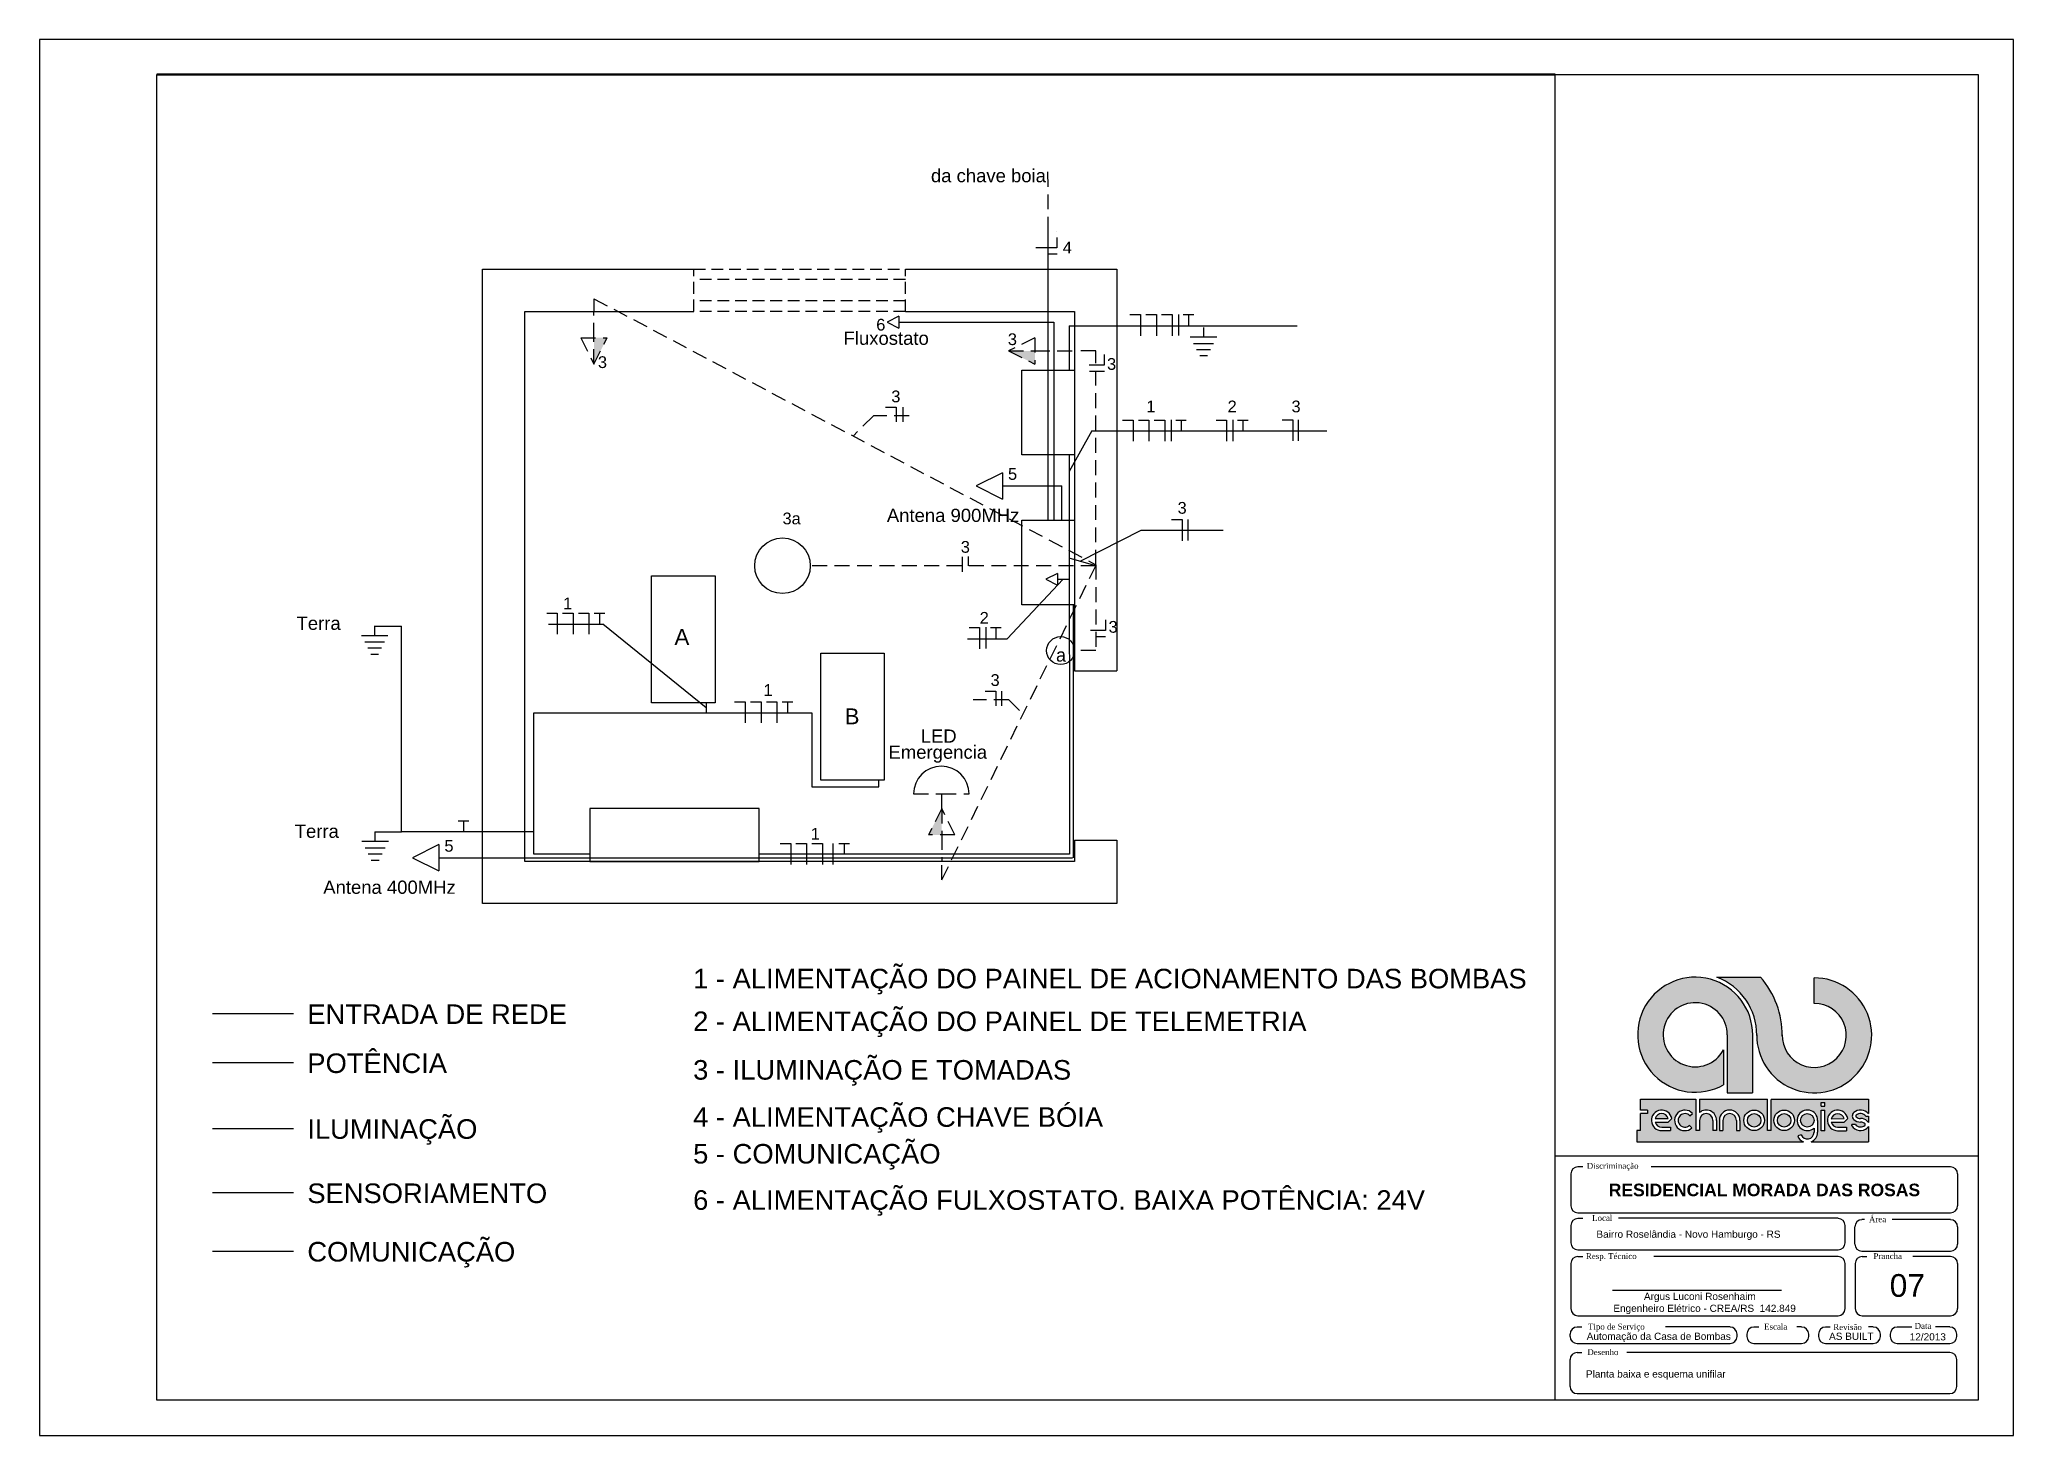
# Model space of a CAD drawing. Header units: millimetres. Extents: x 100 to 940, y 100 to 694.
import ezdxf
from ezdxf.enums import TextEntityAlignment as Align

# ---------------------------------------------------------------- set-up
doc = ezdxf.new("R2010")
doc.units = ezdxf.units.MM
doc.linetypes.add('DASHED', pattern=[0.75, 0.5, -0.25])
doc.linetypes.add('HIDDEN', pattern=[9.525, 6.35, -3.175])
for name, color, linetype in [('Bombas', 6, 'Continuous'), ('Civil', 4, 'Continuous'), ('Fios', 5, 'Continuous'), ('Paineis', 2, 'Continuous'), ('PRANCHA', 7, 'Continuous'), ('selo', 7, 'Continuous'), ('Servico', 3, 'HIDDEN')]:
    doc.layers.add(name, color=color, linetype=linetype)
doc.styles.add('ACAD', font='ACADFON1.SHX')
doc.styles.add('Annotative', font='Arial Regular.ttf')
doc.styles.add('Notes', font='Arial Regular.ttf', dxfattribs={"height": 3})
doc.styles.get("Standard").update_dxf_attribs({"font": 'Arial Regular.ttf'})

msp = doc.modelspace()

# ---------------------------------------------------------------- hatches: boundary and pattern name
at = {"layer": 'selo'}
h = msp.add_hatch(color=256, dxfattribs=at)
h.dxf.hatch_style = 1
h.paths.add_polyline_path([(832.33, 294.98), (813.8, 294.98, -0.314958), (830.72, 270.21, 2.411144), (855.21, 294.7), (855.21, 283.86, -2.45129), (841.58, 270.52, 0.182443)])
h.paths.add_polyline_path([(835.35, 243.04), (806.37, 243.04), (806.37, 237.41, -0.642986), (813.63, 234.09), (813.63, 229.71), (812.12, 229.71), (812.12, 234.09, 1), (806.37, 234.09), (806.37, 229.71), (804.86, 229.71), (804.86, 243.04), (781.24, 243.04), (781.24, 238.48), (784.26, 238.48), (784.26, 236.97), (781.23, 236.97), (781.23, 229.71), (779.69, 229.71), (779.69, 224.92), (850.67, 224.92, -0.214084), (848.15, 227.48), (849.6, 227.91, 0.821242), (855.14, 229.01), (855.14, 230.78, -4.60202), (856.65, 234.09), (856.65, 229.01, -0.309238), (853.85, 224.92), (878.25, 224.92), (878.25, 231.45, -0.100697), (877.78, 230.83, -0.45988), (871.2, 231.81), (871.2, 232.32), (872.69, 232.32, 0.427074), (876.81, 232, 0.410877), (876.82, 232.63, 0.186203), (874.92, 233.36, -0.181325), (872.05, 234.44, -0.458616), (872.04, 237.41, -0.41774), (878.25, 236.93), (878.25, 243.04), (836.89, 243.04), (836.89, 229.71), (835.35, 229.71)])
h.paths.add_polyline_path([(834.02, 234.09, -1), (825.25, 234.09, -1)], flags=16)
h.paths.add_polyline_path([(832.51, 234.09, -1), (826.76, 234.09, -1)], flags=0)
h.paths.add_polyline_path([(846.79, 234.09, -1), (838.03, 234.09, -1)], flags=16)
h.paths.add_polyline_path([(845.28, 234.09, -1), (839.54, 234.09, -1)], flags=0)
h.paths.add_polyline_path([(823.59, 234.09), (823.59, 229.71), (822.08, 229.71), (822.08, 234.09, 1), (816.33, 234.09), (816.33, 229.71), (814.82, 229.71), (814.82, 234.09, -1)], flags=16)
h.paths.add_polyline_path([(858.22, 241.69), (859.76, 241.69), (859.76, 240.17), (858.22, 240.17)], flags=16)
h.paths.add_polyline_path([(858.22, 238.48), (859.76, 238.48), (859.76, 229.67), (858.22, 229.67)], flags=16)
h.paths.add_polyline_path([(869.47, 234.88), (867.94, 233.3), (862.39, 233.3, 0.338023), (865.17, 231.18), (868.91, 231.18), (868.91, 229.67), (865.17, 229.67, -2.123663)], flags=16)
h.paths.add_polyline_path([(862.38, 234.78, -0.767778), (867.94, 234.81)], flags=0)
h.paths.add_polyline_path([(803.38, 237.05), (802.27, 236.02, 2.414214), (802.1, 231.96), (803.12, 230.85, -2.414214)], flags=16)
h.paths.add_polyline_path([(794.59, 234.92), (793.05, 233.34), (787.51, 233.34, 0.338023), (790.28, 231.22), (794.03, 231.22), (794.03, 229.71), (790.28, 229.71, -2.123663)], flags=16)
h.paths.add_polyline_path([(793.05, 234.85), (787.5, 234.82, -0.767778)], flags=0)
h.paths.add_polyline_path([(826.76, 234.09, 1), (832.51, 234.09, 1)], flags=0)
h.paths.add_polyline_path([(845.28, 234.09, 1), (839.54, 234.09, 1)], flags=0)
h.paths.add_polyline_path([(849.39, 234.09, 1), (855.14, 234.09, 1)], flags=17)
h.paths.add_polyline_path([(867.94, 234.81, 0.767778), (862.38, 234.78)], flags=0)
h.paths.add_polyline_path([(874.9, 234.87, -0.181325), (877.77, 233.8, -0.101013), (878.25, 233.18), (878.25, 235.92), (877.13, 235.92, 0.427074), (873.01, 236.24, 0.410877), (873, 235.61, 0.186203)], flags=17)
h.paths.add_polyline_path([(793.05, 234.85, 0.767778), (787.5, 234.82)], flags=0)
h = msp.add_hatch(color=256, dxfattribs=at)
h.dxf.hatch_style = 1
h.paths.add_polyline_path([(816.57, 249.21), (816.57, 264.06, -8.182778), (818.19, 270.43), (818.19, 245.77), (829, 245.77), (829, 270.37, 3.718524)])
h = msp.add_hatch(color=256, dxfattribs=at)
h.dxf.hatch_style = 1
h.paths.add_polyline_path([(787.5, 234.82), (793.05, 234.85, 0.767778)])
h.paths.add_polyline_path([(826.76, 234.09, 1), (832.51, 234.09, 1)])
h.paths.add_polyline_path([(845.28, 234.09, 1), (839.54, 234.09, 1)])
h.paths.add_polyline_path([(862.38, 234.78), (867.94, 234.81, 0.767778)])
at = {"layer": 'Servico'}
h = msp.add_hatch(color=256, dxfattribs=at)
h.dxf.hatch_style = 1
h.paths.add_polyline_path([(335.93, 555.78), (341.55, 567.03), (335.93, 567.03)])
h = msp.add_hatch(color=256, dxfattribs=at)
h.dxf.hatch_style = 1
h.paths.add_polyline_path([(512.34, 561.42), (523.59, 555.8), (523.59, 561.42)])
h = msp.add_hatch(color=256, dxfattribs=at)
h.dxf.hatch_style = 1
h.paths.add_polyline_path([(483.95, 366.78), (478.32, 355.53), (483.95, 355.53)])

# ---------------------------------------------------------------- linework, layer by layer
at = {"lineweight": 50}
msp.add_line((745, 679), (150, 679), dxfattribs=at)
msp.add_line((745, 115), (745, 679))
at = {"color": 7}
msp.add_lwpolyline([(100, 100), (940, 100), (940, 693.94), (100, 693.94)], close=True, dxfattribs=at)
msp.add_lwpolyline([(150, 679), (925, 679), (925, 115), (150, 115)], close=True)
at = {"layer": 'Bombas'}
for points in [[(360.47, 465.78), (387.47, 465.78), (387.47, 411.78), (360.47, 411.78)], [(432.46, 432.82), (459.46, 432.82), (459.46, 378.82), (432.46, 378.82)]]:
    msp.add_lwpolyline(points, close=True, dxfattribs=at)
at = {"layer": 'Civil', "color": 0, "linetype": 'DASHED', "ltscale": 10}
for p, q in [((378.47, 596.28), (468.47, 596.28)), ((378.47, 578.28), (378.47, 596.28)), ((468.47, 591.78), (378.47, 591.78)), ((468.47, 578.28), (468.47, 596.28)), ((468.47, 582.78), (378.47, 582.78)), ((468.47, 578.28), (378.47, 578.28))]:
    msp.add_line(p, q, dxfattribs=at)
at = {"layer": 'Civil', "color": 0}
for p, q in [((540.47, 425.28), (558.47, 425.28)), ((540.47, 353.28), (558.47, 353.28))]:
    msp.add_line(p, q, dxfattribs=at)
for points in [[(558.47, 353.28), (558.47, 326.28), (288.47, 326.28), (288.47, 596.28), (378.47, 596.28)], [(468.47, 596.28), (558.47, 596.28), (558.47, 425.28)], [(540.47, 353.28), (540.47, 344.28), (306.47, 344.28), (306.47, 578.28), (378.47, 578.28)], [(468.47, 578.28), (540.47, 578.28), (540.47, 425.28)]]:
    msp.add_lwpolyline(points, dxfattribs=at)
at = {"layer": 'Fios', "color": 4, "linetype": 'HIDDEN'}
msp.add_line((529.19, 612.17), (529.14, 638.15), dxfattribs=at)
at = {"layer": 'Fios', "color": 4}
for p, q in [((532.96, 605.26), (523.96, 605.26)), ((529.19, 489.43), (529.19, 612.17)), ((532.96, 609.76), (532.96, 605.26)), ((533.06, 602.59), (529.19, 602.59)), ((465.74, 576.18), (460.72, 573.67)), ((460.72, 573.67), (465.74, 571.16)), ((465.74, 576.18), (465.74, 571.16)), ((465.74, 573.67), (531.69, 573.67)), ((531.69, 573.67), (531.69, 489.43)), ((173.64, 203.34), (208.09, 203.34))]:
    msp.add_line(p, q, dxfattribs=at)
at = {"layer": 'Fios'}
for p, q in [((532.66, 612.17), (532.66, 612.17)), ((560.86, 532), (565.36, 532)), ((565.36, 532), (565.36, 523)), ((567.61, 532), (572.11, 532)), ((572.11, 532), (572.11, 523)), ((574.36, 532), (578.86, 532)), ((578.86, 532), (578.86, 523)), ((581.54, 532.1), (581.54, 523.1)), ((583.51, 532), (588.01, 532)), ((585.76, 532), (585.76, 527.5)), ((600.66, 532), (605.16, 532)), ((605.16, 532), (605.16, 523)), ((607.84, 532.1), (607.84, 523.1)), ((609.81, 532), (614.31, 532)), ((612.06, 532), (612.06, 527.5)), ((628.8, 532.12), (633.3, 532.12)), ((633.3, 532.12), (633.3, 523.12)), ((635.64, 532.15), (635.64, 523.15)), ((547.87, 527.5), (538.15, 510.07)), ((547.87, 527.5), (647.75, 527.5)), ((581.77, 489.71), (586.27, 489.71)), ((586.27, 489.71), (586.27, 480.71)), ((588.61, 489.74), (588.61, 480.74)), ((542.78, 471.98), (568.8, 485.21)), ((568.8, 485.21), (603.74, 485.21)), ((549.49, 470.04), (538.22, 473.29)), ((511.78, 438.97), (535.6, 464.3)), ((533.2, 466.8), (528.18, 464.28)), ((528.18, 464.28), (533.2, 461.77)), ((533.2, 466.8), (533.2, 461.77)), ((533.2, 464.28), (538.23, 464.28)), ((315.83, 449.88), (320.33, 449.88)), ((316.56, 445.25), (339.67, 445.25)), ((320.33, 449.88), (320.33, 440.88)), ((322.58, 449.88), (327.08, 449.88)), ((327.08, 449.88), (327.08, 440.88)), ((329.33, 449.88), (333.83, 449.88)), ((333.83, 449.88), (333.83, 440.88)), ((336.08, 449.88), (340.58, 449.88)), ((338.33, 449.88), (338.33, 445.38)), ((383.76, 409.62), (339.67, 445.25)), ((237.01, 440.42), (248.26, 440.42)), ((238.39, 437.65), (246.87, 437.65)), ((242.56, 444.47), (242.56, 440.42)), ((242.76, 444.4), (254.01, 444.4)), ((254.01, 356.9), (254.01, 444.4)), ((494.9, 438.97), (511.78, 438.97)), ((495.56, 443.76), (500.06, 443.76)), ((500.06, 443.76), (500.06, 434.76)), ((502.74, 443.86), (502.74, 434.86)), ((504.71, 443.76), (509.21, 443.76)), ((506.96, 443.76), (506.96, 439.26)), ((239.69, 435.05), (245.57, 435.05)), ((240.99, 432.46), (244.27, 432.46)), ((383.76, 411.78), (383.76, 407.47)), ((395.81, 412.2), (400.31, 412.2)), ((400.31, 412.2), (400.31, 403.2)), ((402.56, 412.2), (407.06, 412.2)), ((407.06, 412.2), (407.06, 403.2)), ((409.31, 412.2), (413.81, 412.2)), ((413.81, 412.2), (413.81, 403.2)), ((416.06, 412.2), (420.56, 412.2)), ((418.31, 412.2), (418.31, 407.7)), ((310.32, 347.31), (310.32, 407.47)), ((310.32, 407.47), (428.71, 407.47)), ((428.71, 407.47), (428.71, 375.95)), ((457.19, 375.95), (457.19, 378.82)), ((428.71, 375.95), (457.19, 375.95)), ((278.18, 361.49), (282.68, 361.49)), ((280.43, 361.49), (280.43, 356.99)), ((237.21, 352.82), (248.46, 352.82)), ((242.76, 356.9), (254.01, 356.9)), ((242.77, 356.87), (242.77, 352.82)), ((310.26, 356.9), (254.25, 356.9)), ((238.6, 350.04), (247.08, 350.04)), ((239.9, 347.45), (245.78, 347.45)), ((241.2, 344.85), (244.48, 344.85)), ((334.23, 347.31), (310.32, 347.31)), ((538.26, 347.31), (406.22, 347.31)), ((415.16, 351.91), (419.66, 351.91)), ((419.66, 351.91), (419.66, 342.91)), ((421.91, 351.91), (426.41, 351.91)), ((426.41, 351.91), (426.41, 342.91)), ((428.66, 351.91), (433.16, 351.91)), ((433.16, 351.91), (433.16, 342.91)), ((437.66, 351.91), (437.63, 342.91)), ((440.14, 351.9), (444.64, 351.9)), ((442.39, 351.9), (442.39, 347.4))]:
    msp.add_line(p, q, dxfattribs=at)
at = {"layer": 'Fios', "color": 1}
for p, q in [((538.22, 572.08), (635.15, 572.08)), ((538.22, 572.08), (538.22, 553.21)), ((564, 576.87), (568.5, 576.87)), ((568.5, 576.87), (568.5, 567.87)), ((570.75, 576.87), (575.25, 576.87)), ((575.25, 576.87), (575.25, 567.87)), ((577.5, 576.87), (582, 576.87)), ((582, 576.87), (582, 567.87)), ((584.68, 576.97), (584.68, 567.97)), ((586.65, 576.87), (591.15, 576.87)), ((588.9, 576.87), (588.9, 572.37)), ((595.26, 571.46), (595.26, 567.41)), ((589.71, 567.41), (600.96, 567.41)), ((591.1, 564.64), (599.58, 564.64)), ((592.4, 562.04), (598.28, 562.04)), ((593.69, 559.45), (596.98, 559.45)), ((173.64, 279.54), (208.09, 279.54))]:
    msp.add_line(p, q, dxfattribs=at)
at = {"layer": 'Fios', "color": 5}
for p, q in [((538.21, 517.21), (538.26, 347.31)), ((173.64, 258.66), (208.09, 258.66))]:
    msp.add_line(p, q, dxfattribs=at)
at = {"layer": 'Fios', "color": 6}
for p, q in [((509.78, 509.64), (498.53, 504.02)), ((498.53, 504.02), (509.78, 498.39)), ((509.78, 509.64), (509.78, 498.39)), ((509.78, 504.02), (534.97, 504.02)), ((534.97, 489.43), (534.97, 504.02)), ((540.02, 345.8), (540.02, 453.44)), ((269.95, 351.43), (258.7, 345.8)), ((258.7, 345.8), (269.95, 340.18)), ((269.95, 351.43), (269.95, 340.18)), ((269.95, 345.8), (281.2, 345.8)), ((281.2, 345.8), (539.56, 345.8)), ((173.64, 178.46), (208.09, 178.46))]:
    msp.add_line(p, q, dxfattribs=at)
at = {"layer": 'Fios', "color": 3}
msp.add_line((173.64, 230.68), (208.09, 230.68), dxfattribs=at)
at = {"layer": 'Paineis'}
for points in [[(518.01, 553.21), (540.47, 553.21), (540.47, 517.21), (518.01, 517.21)], [(517.97, 489.43), (540.42, 489.43), (540.42, 453.43), (517.97, 453.43)], [(406.22, 344.28), (406.22, 366.78), (334.23, 366.78), (334.23, 344.28)]]:
    msp.add_lwpolyline(points, close=True, dxfattribs=at)
at = {"layer": 'selo'}
for p, q in [((813.8, 294.98), (832.33, 294.98)), ((855.21, 283.86), (855.21, 294.7)), ((818.19, 270.43), (818.19, 245.77)), ((829, 270.37), (829, 245.77)), ((816.57, 264.06), (816.57, 249.21)), ((818.19, 245.77), (829, 245.77)), ((781.23, 229.71), (781.23, 236.97)), ((784.26, 236.97), (781.23, 236.97)), ((781.24, 238.48), (781.24, 243.04)), ((781.24, 243.04), (804.86, 243.04)), ((784.26, 238.48), (781.24, 238.48)), ((784.26, 238.48), (784.26, 236.97)), ((802.27, 236.02), (803.38, 237.05)), ((804.86, 243.04), (804.86, 229.71)), ((806.37, 243.04), (806.37, 237.41)), ((806.37, 243.04), (835.35, 243.04)), ((835.35, 229.71), (835.35, 243.04)), ((836.89, 243.04), (878.25, 243.04)), ((836.89, 229.71), (836.89, 243.01)), ((858.22, 240.17), (858.22, 241.69)), ((858.22, 241.69), (859.76, 241.69)), ((858.22, 240.17), (859.76, 240.17)), ((858.22, 229.67), (858.22, 238.48)), ((858.22, 238.48), (859.76, 238.48)), ((859.76, 240.17), (859.76, 241.69)), ((859.76, 229.67), (859.76, 238.48)), ((877.13, 235.92), (878.25, 235.92)), ((878.25, 243.04), (878.25, 236.93)), ((878.25, 235.92), (878.25, 233.18)), ((781.23, 229.71), (779.69, 229.71)), ((779.69, 229.71), (779.69, 224.92)), ((787.5, 234.82), (793.05, 234.85)), ((787.51, 233.34), (793.05, 233.34)), ((790.28, 231.22), (794.03, 231.22)), ((790.28, 229.71), (794.03, 229.71)), ((793.05, 233.34), (794.59, 234.92)), ((794.03, 231.22), (794.03, 229.71)), ((802.1, 231.96), (803.12, 230.85)), ((806.37, 229.71), (804.86, 229.71)), ((806.37, 234.09), (806.37, 229.71)), ((812.12, 234.09), (812.12, 229.71)), ((813.63, 229.71), (812.12, 229.71)), ((813.63, 234.09), (813.63, 229.71)), ((814.82, 234.09), (814.82, 229.71)), ((814.82, 229.71), (816.33, 229.71)), ((816.33, 234.09), (816.33, 229.71)), ((822.08, 234.09), (822.08, 229.71)), ((822.08, 229.71), (823.59, 229.71)), ((823.59, 234.09), (823.59, 229.71)), ((830.17, 229.74), (829.63, 229.71)), ((836.89, 229.71), (835.35, 229.71)), ((849.6, 227.91), (848.15, 227.48)), ((855.14, 230.78), (855.14, 229.01)), ((856.65, 234.09), (856.65, 229.01)), ((859.76, 229.67), (858.22, 229.67)), ((862.38, 234.78), (867.94, 234.81)), ((862.39, 233.3), (867.94, 233.3)), ((865.17, 231.18), (868.91, 231.18)), ((865.17, 229.67), (868.91, 229.67)), ((867.94, 233.3), (869.47, 234.88)), ((868.91, 231.18), (868.91, 229.67)), ((872.69, 232.32), (871.2, 232.32)), ((871.2, 231.81), (871.2, 232.32)), ((878.25, 231.45), (878.25, 224.92)), ((745, 219), (925, 219)), ((779.69, 224.92), (850.67, 224.92)), ((853.85, 224.92), (878.25, 224.92)), ((751.61, 211.28), (751.61, 197.78)), ((756.69, 214.33), (754.66, 214.33)), ((913.21, 214.33), (785.84, 214.33)), ((916.26, 197.78), (916.26, 211.28)), ((754.66, 194.73), (913.21, 194.73)), ((751.61, 189.35), (751.61, 181.99)), ((754.66, 192.4), (756.69, 192.4)), ((865.35, 192.4), (771.93, 192.4)), ((868.39, 181.99), (868.39, 189.35)), ((872.46, 181.43), (872.46, 188.79)), ((876.56, 191.84), (875.51, 191.84)), ((913.21, 191.84), (888.36, 191.84)), ((916.26, 181.43), (916.26, 188.79)), ((754.66, 178.94), (865.35, 178.94)), ((875.51, 178.39), (913.21, 178.39)), ((751.61, 173.14), (751.61, 153.98)), ((754.66, 176.19), (756.69, 176.19)), ((865.35, 176.19), (787, 176.19)), ((868.39, 153.98), (868.39, 173.14)), ((872.55, 173.14), (872.55, 153.98)), ((875.6, 176.19), (877.63, 176.19)), ((913.21, 176.19), (897.13, 176.19)), ((916.26, 153.98), (916.26, 173.14)), ((769.31, 161.86), (841.3, 161.86)), ((751.26, 143.15), (751.26, 142.13)), ((754.31, 146.2), (756.34, 146.2)), ((754.66, 150.93), (865.35, 150.93)), ((819.36, 146.2), (791.92, 146.2)), ((822.41, 142.13), (822.41, 143.15)), ((826.47, 143.15), (826.47, 142.13)), ((829.52, 146.2), (831.56, 146.2)), ((849.85, 146.2), (847.82, 146.2)), ((852.9, 142.13), (852.9, 143.15)), ((856.97, 143.15), (856.97, 142.13)), ((860.01, 146.2), (862.05, 146.2)), ((875.6, 150.93), (913.21, 150.93)), ((880.34, 146.2), (878.31, 146.2)), ((883.39, 142.13), (883.39, 143.15)), ((887.46, 143.15), (887.46, 142.13)), ((890.51, 146.2), (896.7, 146.2)), ((912.87, 146.2), (906.79, 146.2)), ((915.92, 142.13), (915.92, 143.15)), ((754.31, 139.08), (819.36, 139.08)), ((754.31, 135.36), (756.34, 135.36)), ((912.72, 135.31), (775.47, 135.36)), ((829.52, 139.08), (849.85, 139.08)), ((860.01, 139.08), (880.34, 139.08)), ((890.51, 139.08), (912.87, 139.08)), ((751.26, 132.31), (751.26, 120.82)), ((915.89, 120.81), (915.94, 132.31)), ((754.31, 117.82), (912.89, 117.82))]:
    msp.add_line(p, q, dxfattribs=at)
msp.add_lwpolyline([(745, 115), (745, 219), (925, 219), (925, 115)], close=True, dxfattribs=at)
for centre, radius in [((829.63, 234.09), 4.38), ((829.63, 234.09), 2.87), ((842.41, 234.09), 4.38), ((842.41, 234.09), 2.87), ((852.26, 234.09), 2.87)]:
    msp.add_circle(centre, radius, dxfattribs=at)
for centre, radius, start, end in [((804.54, 270.51), 24.47, 359.67995, 299.47158), ((804.56, 270.5), 26.17, 359.37989, 69.30885), ((855.19, 270.24), 24.47, 179.36588, 89.95278), ((804.56, 270.5), 37.02, 359.35419, 41.3911), ((804.55, 270.5), 13.64, 359.69791, 331.82812), ((855.21, 270.23), 13.63, 178.81377, 90), ((790.28, 234.09), 4.38, 10.86006, 270), ((790.28, 234.09), 2.87, 15.26166, 165.32676), ((800.16, 234.08), 4.38, 42.62208, 312.62208), ((800.16, 234.08), 2.87, 42.62208, 312.62208), ((809.24, 234.09), 4.38, 0, 130.96179), ((809.24, 234.09), 2.87, 0, 180), ((819.2, 234.09), 4.38, 0, 180), ((819.2, 234.09), 2.87, 0, 180), ((852.26, 234.09), 4.38, 0, 310.96179), ((865.17, 234.05), 4.38, 10.86006, 270), ((865.17, 234.05), 2.87, 15.26166, 165.32676), ((873.33, 235.92), 1.96, 130.76197, 229.30976), ((874.91, 234.1), 4.38, 40.22623, 130.91522), ((873.33, 235.92), 0.45, 127.13552, 232.25915), ((874.9, 237.7), 2.82, 227.77573, 270.15365), ((874.91, 234.11), 2.86, 39.28503, 131.78937), ((790.28, 234.09), 2.87, 195.29423, 270), ((852.26, 229.01), 4.38, 200.39961, 248.7344), ((852.26, 229.01), 2.87, 202.42288, 0), ((852.26, 229.01), 4.38, 291.2656, 0), ((865.17, 234.05), 2.87, 195.29423, 270), ((874.91, 234.14), 4.38, 212.12828, 310.91522), ((874.91, 237.73), 4.37, 229.01082, 270.04177), ((874.91, 234.13), 2.86, 219.28503, 311.78937), ((874.91, 230.51), 4.37, 49.01082, 90.04177), ((874.92, 230.54), 2.82, 47.77573, 90.15365), ((876.49, 232.32), 0.45, 307.13552, 52.25915), ((876.49, 232.32), 1.96, 26.23751, 49.30976), ((876.49, 232.32), 1.96, 310.76197, 333.76249), ((754.66, 211.28), 3, 90, 180), ((913.21, 211.28), 3, 0, 90), ((754.66, 197.78), 3, 180, 270), ((913.21, 197.78), 3, 270, 0), ((754.66, 189.35), 3, 90, 180), ((865.35, 189.35), 3, 0, 90), ((875.51, 188.79), 3, 90, 180), ((913.21, 188.79), 3, 0, 90), ((754.66, 181.99), 3, 180, 270), ((865.35, 181.99), 3, 270, 0), ((875.51, 181.43), 3, 180, 270), ((913.21, 181.43), 3, 270, 0), ((754.66, 173.14), 3, 90, 180), ((865.35, 173.14), 3, 0, 90), ((875.6, 173.14), 3, 90, 180), ((913.21, 173.14), 3, 0, 90), ((754.66, 153.98), 3, 180, 270), ((865.35, 153.98), 3, 270, 0), ((875.6, 153.98), 3, 180, 270), ((913.21, 153.98), 3, 270, 0), ((754.31, 143.15), 3, 90, 180), ((819.36, 143.15), 3, 0, 90), ((829.52, 143.15), 3, 90, 180), ((849.85, 143.15), 3, 0, 90), ((860.01, 143.15), 3, 90, 180), ((880.34, 143.15), 3, 0, 90), ((890.51, 143.15), 3, 90, 180), ((912.87, 143.15), 3, 0, 90), ((754.31, 142.13), 3, 180, 270), ((754.31, 132.31), 3, 90, 180), ((819.36, 142.13), 3, 270, 0), ((829.52, 142.13), 3, 180, 270), ((849.85, 142.13), 3, 270, 0), ((860.01, 142.13), 3, 180, 270), ((880.34, 142.13), 3, 270, 0), ((890.51, 142.13), 3, 180, 270), ((912.87, 142.13), 3, 270, 0), ((912.89, 132.31), 3, 0, 90), ((754.31, 120.82), 3, 180, 270), ((912.89, 120.82), 3, 270, 0)]:
    msp.add_arc(centre, radius, start, end, dxfattribs=at)
at = {"layer": 'Servico'}
for p, q in [((335.93, 583.66), (549.49, 470.48)), ((335.93, 583.66), (335.93, 578.28)), ((335.93, 567.03), (335.93, 578.28)), ((330.3, 567.03), (335.93, 555.78)), ((330.3, 567.03), (341.55, 567.03)), ((335.93, 555.78), (341.55, 567.03)), ((335.93, 555.78), (335.93, 567.03)), ((523.59, 567.05), (512.34, 561.42)), ((523.59, 567.05), (523.59, 555.8)), ((512.34, 561.42), (523.59, 555.8)), ((512.34, 561.42), (523.59, 561.42)), ((523.59, 561.42), (540.47, 561.42)), ((549.49, 561.42), (540.47, 561.42)), ((553.05, 555.39), (544.05, 555.39)), ((549.49, 470.48), (549.49, 561.42)), ((553.05, 559.89), (553.05, 555.39)), ((553.16, 552.71), (543.97, 552.71)), ((454.83, 533.89), (446.33, 525.29)), ((470.04, 533.89), (454.83, 533.89)), ((460.04, 537.58), (464.54, 537.58)), ((464.54, 537.58), (464.54, 528.58)), ((467.4, 537.58), (467.4, 528.58)), ((492.56, 473.85), (492.56, 464.85)), ((495.24, 473.95), (495.24, 470.01)), ((549.49, 470.48), (549.49, 433.94)), ((549.49, 470.04), (428, 470.04)), ((483.95, 336.36), (549.49, 470.04)), ((553.58, 446.98), (553.58, 442.48)), ((553.58, 442.48), (544.58, 442.48)), ((553.68, 439.81), (549.74, 439.81)), ((549.49, 433.94), (540.47, 433.94)), ((512.46, 413.04), (497.24, 413.04)), ((502.45, 416.73), (506.95, 416.73)), ((506.95, 416.73), (506.95, 407.73)), ((509.37, 416.73), (509.37, 407.73)), ((512.42, 412.93), (518.55, 407.03)), ((471.94, 372.95), (483.76, 372.95)), ((483.76, 372.95), (495.59, 372.95)), ((483.95, 366.78), (483.95, 372.95)), ((483.95, 366.78), (478.32, 355.53)), ((489.57, 355.53), (483.95, 366.78)), ((483.95, 366.78), (483.95, 355.53)), ((489.57, 355.53), (478.32, 355.53)), ((483.95, 355.53), (483.95, 344.28)), ((483.95, 336.36), (483.95, 344.28))]:
    msp.add_line(p, q, dxfattribs=at)
at = {"layer": 'Servico', "linetype": 'ByBlock'}
for centre, radius in [((416.18, 470.04), 11.82), ((534.5, 433.94), 5.96)]:
    msp.add_circle(centre, radius, dxfattribs=at)
msp.add_arc((483.76, 372.95), 11.82, 0, 180, dxfattribs=at)

# ---------------------------------------------------------------- texts
at = {"layer": 'Bombas', "char_height": 6.75, "attachment_point": 1, "style": 'Notes'}
for s, width, insert in [('A', 3.2498, (370.22, 443.14)), ('B', 0.1548, (442.64, 409.35))]:
    msp.add_mtext_dynamic_manual_height_columns(s, width=width, gutter_width=15, heights=[0], dxfattribs=dict(at, insert=insert))
at = {"layer": 'Fios', "color": 4, "style": 'Annotative'}
for s, p in [('da chave boia', (479.34, 633.2)), ('Fluxostato', (442.17, 564.03))]:
    msp.add_text(s, height=5.625, dxfattribs=at).set_placement(p)
at = {"layer": 'Fios', "color": 6, "style": 'Annotative'}
for s, p in [('Antena 900MHz', (460.59, 488.67)), ('Antena 400MHz', (220.76, 330.46))]:
    msp.add_text(s, height=5.625, dxfattribs=at).set_placement(p)
at = {"layer": 'Fios', "style": 'Annotative'}
for p in [(209.39, 442.76), (208.62, 354.28)]:
    msp.add_text('Terra', height=5.625, dxfattribs=at).set_placement(p)
at = {"layer": 'Fios', "color": 0, "attachment_point": 1, "style": 'Annotative'}
for s, width, insert, char_height in [('4', 25.757, (535.44, 607.94), 5), ('6', 25.757, (456.07, 575.11), 5), ('3', 25.757, (512.06, 568.92), 5), ('3', 25.757, (337.62, 559.16), 5), ('3', 25.757, (554.26, 558.4), 5), ('3', 25.757, (462.46, 544.59), 5), ('1', 25.757, (570.97, 540.31), 5), ('2', 25.757, (605.58, 540.31), 5), ('3', 25.757, (632.76, 540.31), 5), ('5', 25.757, (512.13, 511.59), 5), ('3', 25.757, (584.29, 497.17), 5), ('3a', 25.757, (416.18, 492.66), 5), ('3', 25.757, (492.04, 480.56), 5), ('1', 25.757, (322.79, 456.51), 5), ('2', 25.757, (500.06, 450.37), 5), ('3', 25.757, (554.92, 446.54), 5), ('3', 25.757, (504.7, 423.91), 5), ('1', 25.757, (408.11, 419.68), 5), ('5', 25.757, (272.31, 353.38), 5), ('1', 25.757, (428.18, 358.49), 5), ('1 - ALIMENTAÇÃO DO PAINEL DE ACIONAMENTO DAS BOMBAS', 384.7915, (378.15, 298.56), 8.3236), ('2 - ALIMENTAÇÃO DO PAINEL DE TELEMETRIA', 384.7915, (378.15, 280.39), 8.3236), ('3 - ILUMINAÇÃO E TOMADAS', 384.7915, (378.15, 259.73), 8.3236), ('4 - ALIMENTAÇÃO CHAVE BÓIA', 384.7915, (378.15, 239.66), 8.3236), ('5 - COMUNICAÇÃO', 384.7915, (378.15, 224.03), 8.3236), ('6 - ALIMENTAÇÃO FULXOSTATO. BAIXA POTÊNCIA: 24V', 384.7915, (378.15, 204.35), 8.3236)]:
    msp.add_mtext_dynamic_manual_height_columns(s, width=width, gutter_width=41.62, heights=[0], dxfattribs=dict(at, insert=insert, char_height=char_height))
at = {"layer": 'Fios', "color": 1, "insert": (213.98, 283.43), "char_height": 8.3236, "attachment_point": 1, "style": 'Annotative'}
msp.add_mtext_dynamic_manual_height_columns('ENTRADA DE REDE', width=112.0015, gutter_width=41.62, heights=[0], dxfattribs=at)
at = {"layer": 'Fios', "color": 5, "insert": (213.98, 262.55), "char_height": 8.324, "attachment_point": 1, "style": 'Annotative'}
msp.add_mtext_dynamic_manual_height_columns('POTÊNCIA', width=112.0015, gutter_width=41.62, heights=[0], dxfattribs=at)
at = {"layer": 'Fios', "color": 3, "insert": (213.98, 234.56), "char_height": 8.324, "attachment_point": 1, "style": 'Annotative'}
msp.add_mtext_dynamic_manual_height_columns('ILUMINAÇÃO', width=112.0015, gutter_width=41.62, heights=[0], dxfattribs=at)
at = {"layer": 'Fios', "color": 4, "insert": (213.98, 207.22), "char_height": 8.3236, "attachment_point": 1, "style": 'Annotative'}
msp.add_mtext_dynamic_manual_height_columns('SENSORIAMENTO', width=112.0015, gutter_width=41.62, heights=[0], dxfattribs=at)
at = {"layer": 'Fios', "color": 6, "insert": (213.98, 182.35), "char_height": 8.3236, "attachment_point": 1, "style": 'Annotative'}
msp.add_mtext_dynamic_manual_height_columns('COMUNICAÇÃO', width=112.0015, gutter_width=41.62, heights=[0], dxfattribs=at)
at = {"layer": 'PRANCHA', "insert": (758.08, 127.71), "char_height": 3.0492, "width": 152.284, "attachment_point": 1}
msp.add_mtext('Planta baixa e esquema unifilar', dxfattribs=at)
at = {"layer": 'selo', "attachment_point": 1}
for s, insert, char_height, width in [('\\FTIMES.TTF;Discriminação', (758.42, 215.97), 2.5, 101.64), ('\\FTIMES.TTF;Local', (760.69, 193.8), 2.5, 81.312), ('\\FTIMES.TTF;Área', (878.5, 193.24), 2.5, 81.312), ('\\FTIMES.TTF;Resp. Técnico', (758.04, 177.58), 2.5, 101.64), ('\\FTIMES.TTF;Prancha', (880.4, 177.58), 2.5, 101.64), ('07', (887.31, 168.67), 9.667, 225.5527), ('Automação da Casa de Bombas', (758.38, 143.74), 3.0492, 71.148), ('\\FTIMES.TTF;Tipo de Serviço', (758.94, 147.56), 2.5, 101.64), ('\\FTIMES.TTF;Escala', (833.89, 147.56), 2.5, 40.656), ('AS BUILT', (861.52, 143.74), 3.049, 71.148), ('{\\Ftimes.ttf|c0;Revisão}', (863.3, 147.37), 2.5, 101.64), ('12/2013', (895.83, 143.51), 3.049, 71.148), ('\\FTIMES.TTF;Data', (897.92, 147.87), 2.5, 40.656), ('{\\Ftimes.ttf|c0;Desenho}', (758.66, 136.72), 2.5, 101.64)]:
    msp.add_mtext(s, dxfattribs=dict(at, insert=insert, char_height=char_height, width=width))
for s, insert, char_height in [('{\\fArial|b1|i0|c0|p34;RESIDENCIAL MORADA DAS ROSAS}', (767.75, 207.15), 5.3361), ('Bairro Roselândia - Novo Hamburgo - RS', (762.51, 187.18), 3.0492), ('           Argus Luconi Rosenhaim\\PEngenheiro Elétrico - CREA/RS  142.849', (769.72, 160.73), 3.0492)]:
    msp.add_mtext(s, dxfattribs=dict(at, insert=insert, char_height=char_height))
at = {"layer": 'Servico', "style": 'ACAD'}
msp.add_text('a', height=5.68, dxfattribs=at).set_placement((534.68, 429.24), align=Align.CENTER)
at = {"layer": 'Servico', "style": 'Annotative'}
for s, p in [('LED ', (474.99, 394.77)), ('Emergencia', (461.3, 387.93))]:
    msp.add_text(s, height=5.625, dxfattribs=at).set_placement(p)

doc.saveas('drawing.dxf')
